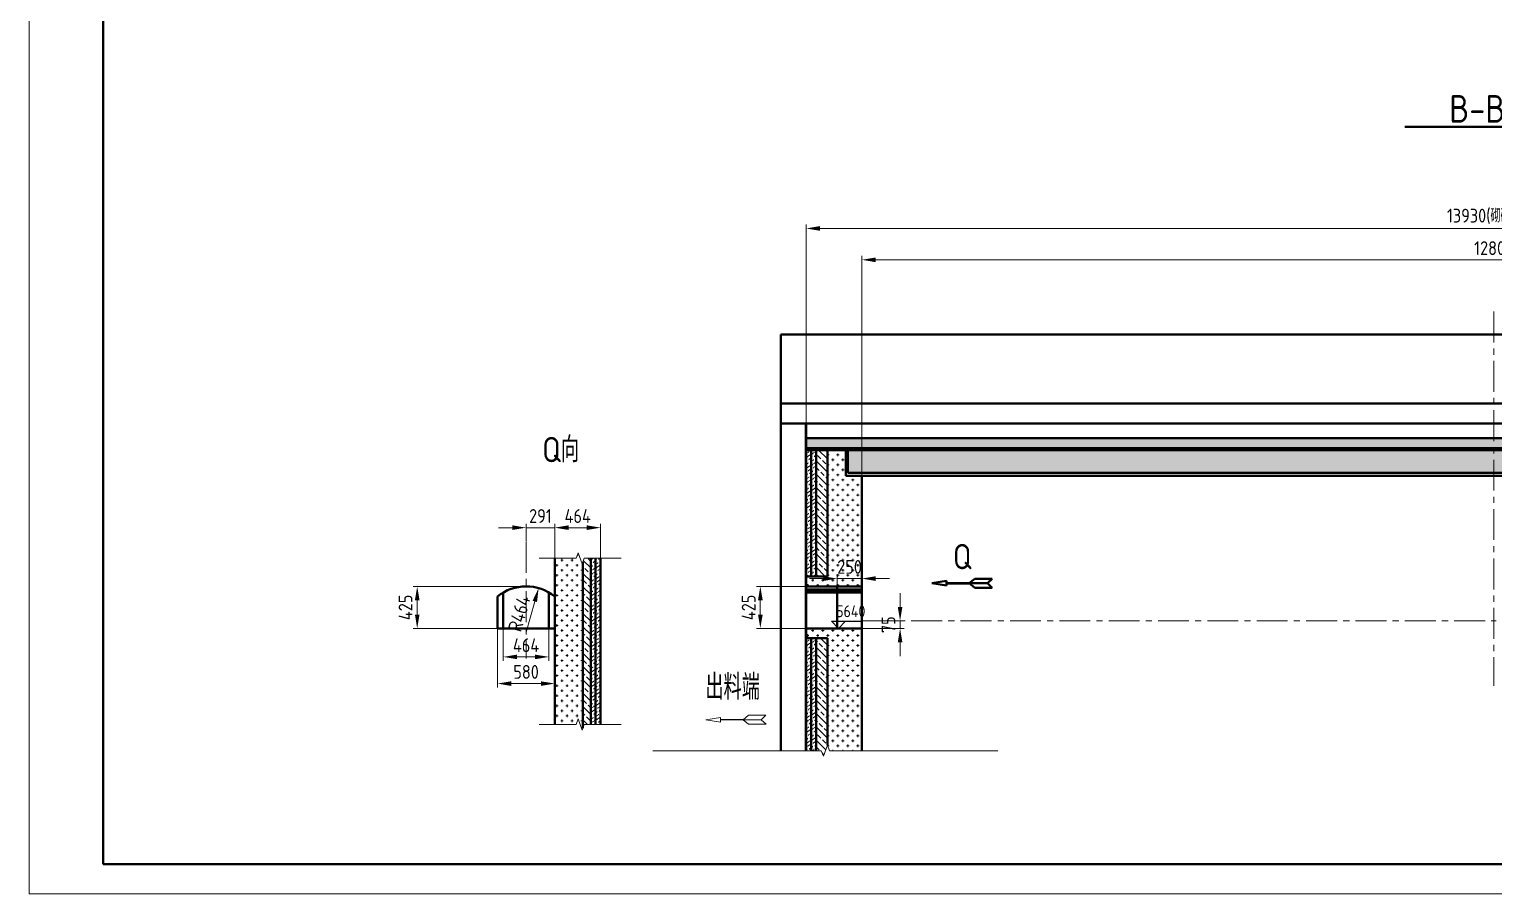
# Model space of a CAD drawing. Header units: millimetres. Extents: x 52110 to 400893, y -153728 to 31997.
# Drawn here: x 319177 to 334012, y -27099 to -18349 of the extents above; entities that cross this region are included whole.
import ezdxf
from ezdxf.enums import TextEntityAlignment as Align

# ---------------------------------------------------------------- set-up
doc = ezdxf.new("R2010")
doc.units = ezdxf.units.MM
doc.header["$LTSCALE"] = 500
doc.linetypes.add('CENTER', pattern=[2, 1.25, -0.25, 0.25, -0.25])
for name, color, linetype, lineweight in [('BIAOZHU', 3, 'Continuous', 25), ('SHI', 7, 'Continuous', 40), ('WEN', 3, 'Continuous', 20), ('XI', 2, 'Continuous', 20), ('ZHONG', 1, 'CENTER', 20)]:
    doc.layers.add(name, color=color, linetype=linetype, lineweight=lineweight)
doc.styles.add('GB', font='gbenor.shx', dxfattribs={"bigfont": 'gbcbig.shx'})
doc.dimstyles.new('ISO-25$0', dxfattribs={"dimscale": 40, "dimtxt": 3.5, "dimasz": 3.5, "dimexe": 1, "dimexo": 0.2, "dimgap": 1.2, "dimtad": 1, "dimtoh": 1, "dimdec": 1, "dimzin": 9, "dimdsep": 46, "dimtxsty": 'GB', "dimcen": 0, "dimclrd": 3, "dimclre": 3, "dimclrt": 256, "dimadec": 0, "dimazin": 2, "dimtfac": 1, "dimtdec": 1, "dimtix": 1, "dimtmove": 0, "dimatfit": 3, "dimldrblk": 'DOTSMALL', "dimfxl": 0, "dimlwd": -1, "dimlwe": 20, "dimarcsym": 0})
doc.dimstyles.new('ISO-25$4', dxfattribs={"dimscale": 15, "dimtxt": 3.5, "dimasz": 3.5, "dimexe": 1.8, "dimexo": 1.25, "dimgap": 1.3, "dimtad": 1, "dimtoh": 1, "dimdsep": 46, "dimtxsty": 'GB', "dimcen": 0, "dimclrd": 3, "dimclre": 3, "dimclrt": 256, "dimazin": 0, "dimtfac": 1, "dimtix": 1, "dimtmove": 0, "dimatfit": 2, "dimldrblk": 'DOTSMALL', "dimfxl": 0, "dimlwd": 20, "dimlwe": 20, "dimarcsym": 0})
pattern_1 = [(30, (0, 0), (-15.875, 27.4963066), [31.75, -31.75]), (75, (27.496, 15.875), (-15.8750069, 27.4963184), [7.9375, -29.0263, 7.9375, -44.9013])]

# ---------------------------------------------------------------- blocks, each defined once
blk = doc.blocks.new('*D521')
at = {"layer": 'Defpoints', "color": 0}
for p in [(340412, -20682), (327612, -22963), (340412, -22963)]:
    blk.add_point(p, dxfattribs=at)
at = {"layer": 'WEN', "color": 3, "linetype": 'ByBlock', "lineweight": 20}
for p, q in [((327612, -22955), (327612, -20642)), ((340412, -22955), (340412, -20642))]:
    blk.add_line(p, q, dxfattribs=at)
at = {"layer": 'WEN', "color": 3, "linetype": 'ByBlock'}
blk.add_line((327752, -20682), (340272, -20682), dxfattribs=at)
at = {"layer": 'WEN', "color": 3}
for points in [[(327752, -20659), (327752, -20706), (327612, -20682)], [(340272, -20659), (340272, -20706), (340412, -20682)]]:
    blk.add_solid(points, dxfattribs=at)
at = {"layer": 'WEN', "insert": (334012, -20564), "char_height": 140, "attachment_point": 5, "style": 'GB'}
blk.add_mtext('12800', dxfattribs=at)
blk = doc.blocks.new('_DotSmall')
at = {"color": 0, "linetype": 'ByBlock', "const_width": 0.5}
blk.add_lwpolyline([(-0.0625, 0, 1), (0.0625, 0, 1)], format="xyb", close=True, dxfattribs=at)
blk = doc.blocks.new('*D522')
at = {"layer": 'Defpoints', "color": 0}
for p in [(327047, -20365), (327047, -22608), (340977, -22608)]:
    blk.add_point(p, dxfattribs=at)
at = {"layer": 'WEN', "color": 3, "linetype": 'ByBlock', "lineweight": 20}
for p, q in [((327047, -22600), (327047, -20325)), ((340977, -22600), (340977, -20325))]:
    blk.add_line(p, q, dxfattribs=at)
at = {"layer": 'WEN', "color": 3, "linetype": 'ByBlock'}
blk.add_line((340837, -20365), (327187, -20365), dxfattribs=at)
at = {"layer": 'WEN', "color": 3}
for points in [[(327187, -20341), (327187, -20388), (327047, -20365)], [(340837, -20341), (340837, -20388), (340977, -20365)]]:
    blk.add_solid(points, dxfattribs=at)
at = {"layer": 'WEN', "insert": (334012, -20242), "char_height": 140, "attachment_point": 5, "style": 'GB'}
blk.add_mtext('13930(砌砖尺寸）', dxfattribs=at)
blk = doc.blocks.new('*D524')
at = {"layer": 'Defpoints', "color": 0}
for p in [(327055, -23988), (326583, -24413), (327055, -24413)]:
    blk.add_point(p, dxfattribs=at)
at = {"layer": 'WEN', "color": 3, "linetype": 'ByBlock', "lineweight": 20}
for p, q in [((327047, -23988), (326543, -23988)), ((327047, -24413), (326543, -24413))]:
    blk.add_line(p, q, dxfattribs=at)
at = {"layer": 'WEN', "color": 3, "linetype": 'ByBlock'}
blk.add_line((326583, -24128), (326583, -24273), dxfattribs=at)
at = {"layer": 'WEN', "color": 3}
for points in [[(326560, -24128), (326607, -24128), (326583, -23988)], [(326560, -24273), (326607, -24273), (326583, -24413)]]:
    blk.add_solid(points, dxfattribs=at)
at = {"layer": 'WEN', "insert": (326465, -24201), "char_height": 140, "attachment_point": 5, "rotation": 90, "style": 'GB'}
blk.add_mtext('425', dxfattribs=at)
blk = doc.blocks.new('*D525')
at = {"layer": 'Defpoints', "color": 0}
for p in [(327612, -24338), (327612, -24413), (327999, -24413)]:
    blk.add_point(p, dxfattribs=at)
at = {"layer": 'WEN', "color": 3, "linetype": 'ByBlock'}
for p, q in [((327999, -24198), (327999, -24058)), ((327999, -24338), (327999, -24413)), ((327999, -24553), (327999, -24693))]:
    blk.add_line(p, q, dxfattribs=at)
at = {"layer": 'WEN', "color": 3, "linetype": 'ByBlock', "lineweight": 20}
for p, q in [((327620, -24338), (328039, -24338)), ((327620, -24413), (328039, -24413))]:
    blk.add_line(p, q, dxfattribs=at)
at = {"layer": 'WEN', "color": 3}
for points in [[(327976, -24198), (328022, -24198), (327999, -24338)], [(327976, -24553), (328022, -24553), (327999, -24413)]]:
    blk.add_solid(points, dxfattribs=at)
at = {"layer": 'WEN', "insert": (327881, -24376), "char_height": 140, "attachment_point": 5, "rotation": 90, "style": 'GB'}
blk.add_mtext('75', dxfattribs=at)
blk = doc.blocks.new('正标高')
at = {"layer": 'BIAOZHU'}
for p, q in [((-2.4, 2.4), (8, 2.4)), ((-2.4, 2.4), (0, 0)), ((2.4, 2.4), (0, 0))]:
    blk.add_line(p, q, dxfattribs=at)
at = {"layer": 'BIAOZHU', "style": 'GB', "flags": 10}
blk.add_attdef('+', (-3.12, 3.76), '', height=4, dxfattribs=at)
at = {"layer": 'BIAOZHU', "style": 'GB'}
blk.add_attdef('1000', (-0.7624, 3.76), '', height=4, dxfattribs=at)
blk = doc.blocks.new('箭头细箭')
for p, q in [((-19.07, -1.43), (-17.58, 0.01)), ((-13.55, 1.45), (-19.05, 1.45)), ((-19.05, 1.45), (-17.58, 0.01)), ((-11.83, 0.01), (-17.58, 0.01)), ((-11.83, 0.01), (-13.57, -1.43)), ((-11.83, 0.01), (-13.55, 1.45)), ((-11.83, -0.04), (-11.83, 0.06)), ((-4.64, 0.06), (-11.83, 0.06)), ((-4.64, 0.76), (-4.64, 0.06)), ((0, 0), (-4.64, 0.76)), ((-4.64, -0.74), (0, 0)), ((-13.57, -1.43), (-19.07, -1.43)), ((-4.64, -0.04), (-11.83, -0.04)), ((-4.64, -0.04), (-4.64, -0.74))]:
    blk.add_line(p, q)
blk = doc.blocks.new('*D532')
at = {"layer": 'Defpoints', "color": 0}
for p in [(323978, -24232), (324442, -24232), (323978, -24702)]:
    blk.add_point(p, dxfattribs=at)
at = {"layer": 'WEN', "color": 3, "linetype": 'ByBlock', "lineweight": 20}
for p, q in [((323978, -24240), (323978, -24742)), ((324442, -24240), (324442, -24742))]:
    blk.add_line(p, q, dxfattribs=at)
at = {"layer": 'WEN', "color": 3, "linetype": 'ByBlock'}
blk.add_line((324302, -24702), (324118, -24702), dxfattribs=at)
at = {"layer": 'WEN', "color": 3}
for points in [[(324118, -24679), (324118, -24725), (323978, -24702)], [(324302, -24679), (324302, -24725), (324442, -24702)]]:
    blk.add_solid(points, dxfattribs=at)
at = {"layer": 'WEN', "insert": (324210, -24584), "char_height": 140, "attachment_point": 5, "style": 'GB'}
blk.add_mtext('464', dxfattribs=at)
blk = doc.blocks.new('*D533')
at = {"layer": 'Defpoints', "color": 0}
for p in [(324337, -24006), (324210, -24452)]:
    blk.add_point(p, dxfattribs=at)
at = {"layer": 'WEN', "color": 3, "linetype": 'ByBlock'}
blk.add_line((324210, -24452), (324299, -24140), dxfattribs=at)
at = {"layer": 'WEN', "color": 3}
blk.add_solid([(324276, -24134), (324321, -24147), (324337, -24006)], dxfattribs=at)
at = {"layer": 'WEN', "insert": (324141, -24264), "char_height": 140, "attachment_point": 5, "rotation": 74.1339, "style": 'GB'}
blk.add_mtext('R464', dxfattribs=at)
blk = doc.blocks.new('*D534')
at = {"layer": 'Defpoints', "color": 0}
for p in [(324501, -23394), (324501, -23704), (324965, -23704)]:
    blk.add_point(p, dxfattribs=at)
at = {"layer": 'WEN', "color": 3, "linetype": 'ByBlock', "lineweight": 20}
for p, q in [((324501, -23696), (324501, -23354)), ((324965, -23696), (324965, -23354))]:
    blk.add_line(p, q, dxfattribs=at)
at = {"layer": 'WEN', "color": 3, "linetype": 'ByBlock'}
blk.add_line((324825, -23394), (324641, -23394), dxfattribs=at)
at = {"layer": 'WEN', "color": 3}
for points in [[(324641, -23370), (324641, -23417), (324501, -23394)], [(324825, -23370), (324825, -23417), (324965, -23394)]]:
    blk.add_solid(points, dxfattribs=at)
at = {"layer": 'WEN', "insert": (324733, -23276), "char_height": 140, "attachment_point": 5, "style": 'GB'}
blk.add_mtext('464', dxfattribs=at)
blk = doc.blocks.new('*D535')
at = {"layer": 'Defpoints', "color": 0}
for p in [(323920, -24413), (324500, -24413), (323920, -24972)]:
    blk.add_point(p, dxfattribs=at)
at = {"layer": 'WEN', "color": 3, "linetype": 'ByBlock', "lineweight": 20}
for p, q in [((323920, -24421), (323920, -25012)), ((324500, -24421), (324500, -25012))]:
    blk.add_line(p, q, dxfattribs=at)
at = {"layer": 'WEN', "color": 3, "linetype": 'ByBlock'}
blk.add_line((324360, -24972), (324060, -24972), dxfattribs=at)
at = {"layer": 'WEN', "color": 3}
for points in [[(324060, -24949), (324060, -24996), (323920, -24972)], [(324360, -24949), (324360, -24996), (324500, -24972)]]:
    blk.add_solid(points, dxfattribs=at)
at = {"layer": 'WEN', "insert": (324210, -24854), "char_height": 140, "attachment_point": 5, "style": 'GB'}
blk.add_mtext('580', dxfattribs=at)
blk = doc.blocks.new('*D536')
at = {"layer": 'Defpoints', "color": 0}
for p in [(324501, -23394), (324210, -23537), (324501, -23537)]:
    blk.add_point(p, dxfattribs=at)
at = {"layer": 'WEN', "color": 3, "linetype": 'ByBlock'}
for p, q in [((324070, -23394), (323930, -23394)), ((324210, -23394), (324501, -23394)), ((324641, -23394), (324781, -23394))]:
    blk.add_line(p, q, dxfattribs=at)
at = {"layer": 'WEN', "color": 3, "linetype": 'ByBlock', "lineweight": 20}
for p, q in [((324210, -23529), (324210, -23354)), ((324501, -23529), (324501, -23354))]:
    blk.add_line(p, q, dxfattribs=at)
at = {"layer": 'WEN', "color": 3}
for points in [[(324070, -23370), (324070, -23417), (324210, -23394)], [(324641, -23370), (324641, -23417), (324501, -23394)]]:
    blk.add_solid(points, dxfattribs=at)
at = {"layer": 'WEN', "insert": (324355, -23276), "char_height": 140, "attachment_point": 5, "style": 'GB'}
blk.add_mtext('291', dxfattribs=at)
blk = doc.blocks.new('*D543')
at = {"layer": 'Defpoints', "color": 0}
for p in [(327362, -23909), (327362, -23988), (327612, -23988)]:
    blk.add_point(p, dxfattribs=at)
at = {"layer": 'WEN', "color": 3, "linetype": 'ByBlock', "lineweight": 20}
for p, q in [((327362, -23980), (327362, -23869)), ((327612, -23980), (327612, -23869))]:
    blk.add_line(p, q, dxfattribs=at)
at = {"layer": 'WEN', "color": 3, "linetype": 'ByBlock'}
for p, q in [((327222, -23909), (327082, -23909)), ((327612, -23909), (327362, -23909)), ((327752, -23909), (327892, -23909))]:
    blk.add_line(p, q, dxfattribs=at)
at = {"layer": 'WEN', "color": 3}
for points in [[(327222, -23886), (327222, -23933), (327362, -23909)], [(327752, -23886), (327752, -23933), (327612, -23909)]]:
    blk.add_solid(points, dxfattribs=at)
at = {"layer": 'WEN', "insert": (327487, -23791), "char_height": 140, "attachment_point": 5, "style": 'GB'}
blk.add_mtext('250', dxfattribs=at)
blk = doc.blocks.new('*D544')
at = {"layer": 'Defpoints', "color": 0}
for p in [(324210, -23988), (323107, -24413), (324049, -24413)]:
    blk.add_point(p, dxfattribs=at)
at = {"layer": 'WEN', "color": 3, "linetype": 'ByBlock', "lineweight": 20}
for p, q in [((324202, -23988), (323067, -23988)), ((324041, -24413), (323067, -24413))]:
    blk.add_line(p, q, dxfattribs=at)
at = {"layer": 'WEN', "color": 3, "linetype": 'ByBlock'}
blk.add_line((323107, -24128), (323107, -24273), dxfattribs=at)
at = {"layer": 'WEN', "color": 3}
for points in [[(323084, -24128), (323131, -24128), (323107, -23988)], [(323084, -24273), (323131, -24273), (323107, -24413)]]:
    blk.add_solid(points, dxfattribs=at)
at = {"layer": 'WEN', "insert": (322989, -24201), "char_height": 140, "attachment_point": 5, "rotation": 90, "style": 'GB'}
blk.add_mtext('425', dxfattribs=at)

msp = doc.modelspace()

# ---------------------------------------------------------------- hatches: boundary and pattern name
at = {"layer": 'WEN'}
h = msp.add_hatch(dxfattribs=at)
h.set_pattern_fill('ANSI33', color=256, scale=15, angle=90, style=0)
h.paths.add_polyline_path([(327262.4915, -15903.51576), (327147.4915, -15903.51576), (327147.4915, -16375.08698), (327262.4915, -16375.08698)])
h.paths.add_polyline_path([(327262.4915, -15070.08698), (327147.4915, -15070.08698), (327147.4915, -15525.89172), (327262.4915, -15525.89172)])
h.paths.add_polyline_path([(327262.4915, -17085.08698), (327147.4915, -17085.08698), (327147.4915, -18114.23991), (327262.4915, -18114.23991)])
h.paths.add_polyline_path([(327187.57526, -17323.84243), (327472.40775, -17323.84243), (327472.40775, -17138.77372), (327187.57526, -17138.77372)], flags=9)
h.paths.add_polyline_path([(329184.6573, -15265.13291), (329184.6573, -14985.04105), (329004.77887, -14985.04105), (329004.77887, -15265.13291)], flags=9)
h.paths.add_polyline_path([(330301.53389, -13805.15334), (330603.88834, -13805.15334), (330603.88834, -13647.34482), (330301.53389, -13647.34482)], flags=9)
h.paths.add_polyline_path([(330241.72545, -13774.43365), (330305.72545, -13774.43365), (330305.72545, -13710.43365), (330241.72545, -13710.43365)], flags=9)
h.paths.add_polyline_path([(332111.99214, -16709.958), (332393.20535, -16709.958), (332393.20535, -16568.74479), (332111.99214, -16568.74479)], flags=9)
h.paths.add_polyline_path([(332054.79968, -16682.28033), (332114.79968, -16682.28033), (332114.79968, -16622.28033), (332054.79968, -16622.28033)], flags=9)
h.paths.add_polyline_path([(333802.44557, -13125.56001), (334222.53743, -13125.56001), (334222.53743, -12944.65778), (333802.44557, -12944.65778)], flags=9)
h.paths.add_polyline_path([(333548.07632, -12813.8259), (334476.90668, -12813.8259), (334476.90668, -12603.31119), (333548.07632, -12603.31119)], flags=9)
h.paths.add_polyline_path([(326350.03086, -15611.0867), (326639.47241, -15611.0867), (326639.47241, -15463.14121), (326350.03086, -15463.14121)], flags=9)
h.paths.add_polyline_path([(326299.9447, -15582.28698), (326359.9447, -15582.28698), (326359.9447, -15522.28698), (326299.9447, -15522.28698)], flags=9)
h.paths.add_polyline_path([(326429.94519, -16639.96465), (326731.1584, -16639.96465), (326731.1584, -16498.75145), (326429.94519, -16498.75145)], flags=9)
h.paths.add_polyline_path([(326372.75273, -16612.28698), (326432.75273, -16612.28698), (326432.75273, -16552.28698), (326372.75273, -16552.28698)], flags=9)
h.paths.add_polyline_path([(327037.47224, -16594.81591), (327185.49305, -16594.81591), (327185.49305, -16503.56413), (327037.47224, -16503.56413)], flags=9)
h.paths.add_polyline_path([(327883.75098, -16866.66989), (327883.75098, -16593.50407), (327702.98162, -16593.50407), (327702.98162, -16866.66989)], flags=9)
h.paths.add_polyline_path([(326600.9926, -17163.46624), (326600.9926, -16906.70771), (326425.90073, -16906.70771), (326425.90073, -17163.46624)], flags=9)
h.paths.add_polyline_path([(328165.79742, -16928.46624), (328165.79742, -16531.70771), (327985.919, -16531.70771), (327985.919, -16928.46624)], flags=9)
h.paths.add_polyline_path([(326164.92699, -16910.96624), (326164.92699, -16549.20771), (325985.04856, -16549.20771), (325985.04856, -16910.96624)], flags=9)
h.paths.add_polyline_path([(333548.07632, -20351.78355), (334476.90668, -20351.78355), (334476.90668, -20141.26884), (333548.07632, -20141.26884)], flags=9)
h.paths.add_polyline_path([(323336.53687, -15897.91464), (323593.2954, -15897.91464), (323593.2954, -15718.03622), (323336.53687, -15718.03622)], flags=9)
h.paths.add_polyline_path([(323114.99989, -17381.88386), (323399.83238, -17381.88386), (323399.83238, -17196.81515), (323114.99989, -17196.81515)], flags=9)
h.paths.add_polyline_path([(329048.82368, -15998.14879), (329070.17683, -15754.08109), (328895.75125, -15738.82082), (328874.39809, -15982.88853)], flags=9)
h.paths.add_polyline_path([(328101.19848, -16150.90643), (328295.29102, -16178.18436), (328330.36264, -15928.63681), (328136.2701, -15901.35888)], flags=9)
h.paths.add_polyline_path([(326512.39567, -15891.72699), (326706.48821, -15919.00491), (326741.55983, -15669.45736), (326547.46729, -15642.17943)], flags=9)
h.paths.add_polyline_path([(326916.11403, -16538.49404), (326916.11403, -16246.67992), (326731.04532, -16246.67992), (326731.04532, -16538.49404)], flags=9)
h.paths.add_polyline_path([(324283.9138, -16893.42031), (324283.9138, -16566.75365), (324103.01157, -16566.75365), (324103.01157, -16893.42031)], flags=9)
h.paths.add_polyline_path([(327983.30936, -15264.83138), (328120.96684, -15503.26113), (328277.09576, -15413.12005), (328139.43828, -15174.6903)], flags=9)
h.paths.add_polyline_path([(327931.9118, -16154.45198), (328069.56928, -15916.02223), (327913.44036, -15825.88116), (327775.78288, -16064.31091)], flags=9)
h.paths.add_polyline_path([(322545.01322, -16919.16989), (322545.01322, -16541.00407), (322365.18073, -16541.00407), (322365.18073, -16919.16989)], flags=9)
h.paths.add_polyline_path([(322890.20236, -15679.60413), (323124.42608, -15679.60413), (323124.42608, -15469.95707), (322890.20236, -15469.95707)], flags=9)
h.paths.add_polyline_path([(324341.82268, -22807.93309), (324782.76385, -22807.93309), (324782.76385, -22430.99191), (324341.82268, -22430.99191)], flags=9)
h.paths.add_polyline_path([(328517.27181, -23852.15571), (328741.27181, -23852.15571), (328741.27181, -23564.15571), (328517.27181, -23564.15571)], flags=9)
h.paths.add_polyline_path([(343832.47439, -15254.39188), (344252.08223, -15254.39188), (344252.08223, -14877.4507), (343832.47439, -14877.4507)], flags=9)
h.paths.add_polyline_path([(338613.29946, -16385.30824), (338815.96613, -16385.30824), (338815.96613, -16097.30824), (338613.29946, -16097.30824)], flags=9)
h.paths.add_polyline_path([(322901.19078, -15436.91611), (323219.19078, -15436.91611), (323219.19078, -15274.91611), (322901.19078, -15274.91611)], flags=9)
h.paths.add_polyline_path([(346946.53232, -26725.90639), (348348.45069, -26725.90639), (348348.45069, -26512.36834), (346946.53232, -26512.36834)], flags=9)
h.paths.add_polyline_path([(347855.84389, -26060.60864), (348459.13911, -26060.60864), (348459.13911, -25893.27307), (347855.84389, -25893.27307)], flags=9)
h.paths.add_polyline_path([(326005.80331, -25211.88112), (326634.0386, -25211.88112), (326634.0386, -24834.93995), (326005.80331, -24834.93995)], flags=9)
h.paths.add_polyline_path([(341735.78376, -23928.63141), (342525.93082, -23928.63141), (342525.93082, -23711.83729), (341735.78376, -23711.83729)], flags=9)
h.paths.add_polyline_path([(333532.90151, -19347.2982), (334562.65641, -19347.2982), (334562.65641, -18930.38643), (333532.90151, -18930.38643)], flags=9)
h.paths.add_polyline_path([(341606.0499, -23761.28839), (342481.16754, -23761.28839), (342481.16754, -23546.87662), (341606.0499, -23546.87662)], flags=9)
h.paths.add_polyline_path([(347937.4961, -25896.32964), (348377.48691, -25896.32964), (348377.48691, -25697.55206), (347937.4961, -25697.55206)], flags=9)
h.paths.add_polyline_path([(347172.86834, -25907.40942), (347612.11467, -25907.40942), (347612.11467, -25710.86531), (347172.86834, -25710.86531)], flags=9)
h.paths.add_polyline_path([(346420.63489, -25915.53839), (346864.34812, -25915.53839), (346864.34812, -25714.52736), (346420.63489, -25714.52736)], flags=9)
h.paths.add_polyline_path([(345790.04206, -26628.52615), (346084.94095, -26628.52615), (346084.94095, -26429.74858), (345790.04206, -26429.74858)], flags=9)
h.paths.add_polyline_path([(345841.18408, -26788.56979), (346033.79893, -26788.56979), (346033.79893, -26629.70494), (345841.18408, -26629.70494)], flags=9)
h.paths.add_polyline_path([(346309.4034, -26756.12266), (346705.57987, -26756.12266), (346705.57987, -26482.15207), (346309.4034, -26482.15207)], flags=9)
h.paths.add_polyline_path([(346379.27459, -26415.14839), (347562.86867, -26415.14839), (347562.86867, -26102.46457), (346379.27459, -26102.46457)], flags=9)
h.paths.add_polyline_path([(347224.61007, -26086.2927), (347560.37294, -26086.2927), (347560.37294, -25891.98203), (347224.61007, -25891.98203)], flags=9)
h.paths.add_polyline_path([(346472.37661, -26092.1882), (346812.60639, -26092.1882), (346812.60639, -25897.87754), (346472.37661, -25897.87754)], flags=9)
h.paths.add_polyline_path([(344974.73564, -26282.6766), (346101.14189, -26282.6766), (346101.14189, -26079.43211), (344974.73564, -26079.43211)], flags=9)
h.paths.add_polyline_path([(345127.0641, -26626.2927), (345427.91888, -26626.2927), (345427.91888, -26431.98203), (345127.0641, -26431.98203)], flags=9)
h.paths.add_polyline_path([(345139.61255, -26785.1413), (345415.37043, -26785.1413), (345415.37043, -26633.13343), (345139.61255, -26633.13343)], flags=9)
h.paths.add_polyline_path([(343263.52092, -26269.64288), (343631.46209, -26269.64288), (343631.46209, -26068.63185), (343263.52092, -26068.63185)], flags=9)
h.paths.add_polyline_path([(343261.28746, -26629.64288), (343633.69555, -26629.64288), (343633.69555, -26428.63185), (343261.28746, -26428.63185)], flags=9)
h.paths.add_polyline_path([(343264.2654, -26451.87634), (343630.71761, -26451.87634), (343630.71761, -26246.39839), (343264.2654, -26246.39839)], flags=9)
h.paths.add_polyline_path([(343264.2654, -26805.17597), (343630.71761, -26805.17597), (343630.71761, -26613.09876), (343264.2654, -26613.09876)], flags=9)
h.paths.add_polyline_path([(343827.34445, -26080.90207), (346003.2268, -26080.90207), (346003.2268, -25715.60795), (343827.34445, -25715.60795)], flags=9)
h.paths.add_polyline_path([(342299.6359, -16644.42106), (342956.10649, -16644.42106), (342956.10649, -16267.47989), (342299.6359, -16267.47989)], flags=9)
h.paths.add_polyline_path([(325499.05218, -16505.67376), (326289.19924, -16505.67376), (326289.19924, -16288.87964), (325499.05218, -16288.87964)], flags=9)
h.paths.add_polyline_path([(325097.37159, -17211.35227), (325887.51865, -17211.35227), (325887.51865, -16994.55816), (325097.37159, -16994.55816)], flags=9)
h.paths.add_polyline_path([(333532.90151, -11809.34055), (334562.65641, -11809.34055), (334562.65641, -11392.42878), (333532.90151, -11392.42878)], flags=9)
h.paths.add_polyline_path([(325159.88377, -17015.31603), (325946.85436, -17015.31603), (325946.85436, -16798.52191), (325159.88377, -16798.52191)], flags=9)
h.paths.add_polyline_path([(325543.4184, -16340.31603), (326435.21252, -16340.31603), (326435.21252, -16123.52191), (325543.4184, -16123.52191)], flags=9)
h = msp.add_hatch(dxfattribs=at)
h.set_pattern_fill('HEX', color=256, scale=10, style=0)
h.set_pattern_definition([(0, (0, 0), (0, 54.9926), [31.75, -63.5]), (120, (0, 0), (-47.624989, -27.4963), [31.75, -63.5]), (60, (31.75, 0), (-47.624989, 27.4963), [31.75, -63.5])])
edge = h.paths.add_edge_path()
edge.add_line((340977.4915, -22588.04463), (334012.4915, -22588.04463))
edge.add_line((340977.4915, -22488.04463), (334012.4915, -22488.04463))
edge.add_line((327047.4915, -22488.04463), (334012.4915, -22488.04463))
edge.add_line((327047.4915, -22588.04463), (334012.4915, -22588.04463))
h = msp.add_hatch(dxfattribs=at)
h.set_pattern_fill('FLEX', color=256, scale=5, angle=30, style=0)
h.set_pattern_definition(pattern_1)
edge = h.paths.add_edge_path()
edge.add_line((327047.4915, -22608.04463), (334012.4915, -22608.04463))
edge.add_line((327047.4915, -22588.04463), (334012.4915, -22588.04463))
edge.add_line((340977.4915, -22608.04463), (334012.4915, -22608.04463))
edge.add_line((340977.4915, -22588.04463), (334012.4915, -22588.04463))
h = msp.add_hatch(dxfattribs=at)
h.set_pattern_fill('CROSS', color=256, scale=8, style=0)
h.paths.add_polyline_path([(327612.4915, -22868.04463), (327450.4915, -22868.04463), (327450.4915, -22608.04463), (327262.4915, -22608.04463), (327262.4915, -23888.04463), (327047.4915, -23888.04463), (327047.4915, -23988.04463), (327612.4915, -23988.04463)])
h.paths.add_polyline_path([(327612.4915, -24413.04463), (327047.4915, -24413.04463), (327047.4915, -24513.04463), (327262.4915, -24513.04463), (327262.4915, -25595.816), (327283.01271, -25652.19756), (327612.4915, -25652.19756)])
h = msp.add_hatch(dxfattribs=at)
h.set_pattern_fill('FLEX', color=256, scale=5, angle=30, style=0)
h.set_pattern_definition(pattern_1)
h.paths.add_polyline_path([(327097.4915, -22608.04463), (327047.4915, -22608.04463), (327047.4915, -23888.04463), (327097.4915, -23888.04463)])
h.paths.add_polyline_path([(327147.4915, -22608.04463), (327097.4915, -22608.04463), (327097.4915, -23888.04463), (327147.4915, -23888.04463)])
h = msp.add_hatch(dxfattribs=at)
h.set_pattern_fill('ANSI33', color=256, scale=15, angle=90, style=0)
h.paths.add_polyline_path([(327262.4915, -24513.04463), (327147.4915, -24513.04463), (327147.4915, -25652.19756), (327200.92788, -25652.19756), (327221.44908, -25708.57911), (327262.4915, -25595.816)])
h.paths.add_polyline_path([(327262.4915, -22608.04463), (327147.4915, -22608.04463), (327147.4915, -23888.04463), (327262.4915, -23888.04463)])
h = msp.add_hatch(dxfattribs=at)
h.set_pattern_fill('CROSS', color=256, scale=8, style=0)
h.paths.add_polyline_path([(334012.4915, -22608.04463), (327470.4915, -22608.04463), (327470.4915, -22838.04463), (334012.4915, -22838.04463)])
h.paths.add_polyline_path([(340554.4915, -22608.04463), (334012.4915, -22608.04463), (334012.4915, -22838.04463), (340554.4915, -22838.04463)])
h.paths.add_polyline_path([(339532.32669, -23066.62376), (339669.98417, -22828.19401), (339513.85525, -22738.05294), (339376.19777, -22976.48269)], flags=9)
h = msp.add_hatch(dxfattribs=at)
h.set_pattern_fill('CROSS', color=256, scale=8, style=0)
h.paths.add_polyline_path([(324785.98525, -23742.44303), (324779.48552, -23760.30091), (324738.4431, -23647.5378), (324717.92189, -23703.91935), (324500.98525, -23703.91935), (324500.98525, -25385.93002), (324717.92189, -25385.93002), (324738.4431, -25329.54847), (324779.48552, -25442.31158), (324785.98525, -25424.4537)])
h = msp.add_hatch(dxfattribs=at)
h.set_pattern_fill('ANSI33', color=256, scale=15, angle=90, style=0)
h.paths.add_polyline_path([(324864.98525, -23703.91935), (324800.00672, -23703.91935), (324785.98525, -23742.44303), (324785.98525, -25424.4537), (324800.00672, -25385.93002), (324864.98525, -25385.93002)])
h = msp.add_hatch(dxfattribs=at)
h.set_pattern_fill('FLEX', color=256, scale=5, angle=30, style=0)
h.set_pattern_definition(pattern_1)
h.paths.add_polyline_path([(324964.98525, -23703.91935), (324914.98525, -23703.91935), (324914.98525, -25385.93002), (324964.98525, -25385.93002)])
h.paths.add_polyline_path([(324914.98525, -23703.91935), (324864.98525, -23703.91935), (324864.98525, -25385.93002), (324914.98525, -25385.93002)])
h = msp.add_hatch(dxfattribs=at)
h.set_pattern_fill('FLEX', color=256, scale=5, angle=30, style=0)
h.set_pattern_definition(pattern_1)
h.paths.add_polyline_path([(327097.4915, -24513.04463), (327047.4915, -24513.04463), (327047.4915, -25652.19756), (327097.4915, -25652.19756)])
h.paths.add_polyline_path([(327147.4915, -24513.04463), (327097.4915, -24513.04463), (327097.4915, -25652.19756), (327147.4915, -25652.19756)])

# ---------------------------------------------------------------- linework, layer by layer
at = {"layer": 'SHI'}
for p, q in [((333113.69715, -19335.50898), (334989.29112, -19335.50898)), ((326792.4915, -21438.04463), (334012.4915, -21438.04463)), ((326792.4915, -22338.04463), (326792.4915, -21438.04463)), ((341232.4915, -21438.04463), (334012.4915, -21438.04463)), ((326792.4915, -22138.04463), (334012.4915, -22138.04463)), ((341232.4915, -22138.04463), (334012.4915, -22138.04463)), ((326792.4915, -22338.04463), (334012.4915, -22338.04463)), ((326792.4915, -22338.04463), (326792.4915, -23073.03798)), ((327042.4915, -22338.04463), (327042.4915, -25652.19756)), ((327047.4915, -22338.04463), (327047.4915, -25652.19756)), ((341232.4915, -22338.04463), (334012.4915, -22338.04463)), ((327047.4915, -22488.04463), (334012.4915, -22488.04463)), ((340977.4915, -22488.04463), (334012.4915, -22488.04463)), ((327047.4915, -22588.04463), (334012.4915, -22588.04463)), ((327047.4915, -22608.04463), (334012.4915, -22608.04463)), ((327097.4915, -22608.04463), (327097.4915, -23888.04463)), ((327147.4915, -22608.04463), (327147.4915, -23888.04463)), ((327262.4915, -22608.04463), (327262.4915, -23888.04463)), ((327450.4915, -22868.04463), (327450.4915, -22608.04463)), ((327470.4915, -22838.04463), (327470.4915, -22608.04463)), ((340977.4915, -22588.04463), (334012.4915, -22588.04463)), ((340977.4915, -22608.04463), (334012.4915, -22608.04463)), ((327470.4915, -22838.04463), (334012.4915, -22838.04463)), ((340554.4915, -22838.04463), (334012.4915, -22838.04463)), ((327450.4915, -22868.04463), (334012.4915, -22868.04463)), ((327612.4915, -22868.04463), (327612.4915, -25652.19756)), ((340574.4915, -22868.04463), (334012.4915, -22868.04463)), ((326792.4915, -23073.03798), (326792.4915, -25652.19756)), ((324500.98525, -23703.91935), (324500.98525, -25387.68227)), ((324864.98525, -23703.91935), (324864.98525, -25387.68227)), ((324914.98525, -23703.91935), (324914.98525, -25387.68227)), ((324914.98525, -23703.91935), (324914.98525, -25387.68227)), ((324964.98525, -23703.91935), (324964.98525, -25387.68227)), ((324785.98525, -23742.44303), (324785.98525, -25424.4537)), ((327047.4915, -23888.04463), (327262.4915, -23888.04463)), ((327047.4915, -23988.04463), (327612.4915, -23988.04463)), ((327047.4915, -24021.38135), (327612.4915, -24021.38135)), ((327047.4915, -24030.62197), (327612.4915, -24030.62197)), ((327362.4915, -23988.04463), (327362.4915, -24413.04463)), ((323919.94617, -24090.06647), (323919.94617, -24413.04463)), ((323977.94617, -24050.37594), (323977.94617, -24413.04463)), ((324441.94617, -24050.04197), (324441.94617, -24413.04463)), ((324499.94617, -24089.60335), (324499.94617, -24413.04463)), ((327047.4915, -24039.86258), (327612.4915, -24039.86258)), ((327047.4915, -24050.04197), (327612.4915, -24050.04197)), ((324499.94617, -24413.04463), (323919.94617, -24413.04463)), ((323919.98992, -24413.04463), (324499.94617, -24413.04463)), ((327047.4915, -24413.04463), (327612.4915, -24413.04463)), ((327047.4915, -24513.04463), (327262.4915, -24513.04463)), ((327097.4915, -24513.04463), (327097.4915, -25652.19756)), ((327147.4915, -24513.04463), (327147.4915, -25652.19756)), ((327262.4915, -24513.04463), (327262.4915, -25595.816))]:
    msp.add_line(p, q, dxfattribs=at)
msp.add_lwpolyline([(319927.4915, -26799.13736), (348547.4915, -26799.13736), (348547.4915, -9579.13736), (319927.4915, -9579.13736)], close=True, dxfattribs=at)
msp.add_arc((324210.23539, -24452.0446), 464, 51.363547838, 128.727951993, dxfattribs=at)
at = {"layer": 'WEN'}
for points in [[(324343.16495, -23703.91935), (324717.92189, -23703.91935), (324738.4431, -23647.5378), (324779.48552, -23760.30091), (324800.00672, -23703.91935), (325174.76366, -23703.91935)], [(324343.16495, -25385.93002), (324717.92189, -25385.93002), (324738.4431, -25329.54847), (324779.48552, -25442.31158), (324800.00672, -25385.93002), (325174.76366, -25385.93002)], [(328988.36336, -25652.19756), (327283.01271, -25652.19756), (327262.4915, -25595.816), (327221.44908, -25708.57911), (327200.92788, -25652.19756), (325495.57723, -25652.19756)]]:
    msp.add_lwpolyline(points, dxfattribs=at)
at = {"layer": 'XI'}
msp.add_lwpolyline([(319177.4915, -27099.13736), (348847.4915, -27099.13736), (348847.4915, -9279.13736), (319177.4915, -9279.13736)], close=True, dxfattribs=at)
at = {"layer": 'ZHONG', "color": 1, "ltscale": 0.5}
for p, q in [((334012.4915, -21205.86356), (334012.4915, -24995.17)), ((324209.94617, -23537.40313), (324209.94617, -24719.34229)), ((327612.4915, -24338.04463), (334012.4915, -24338.04463)), ((340412.4915, -24338.04463), (334012.4915, -24338.04463))]:
    msp.add_line(p, q, dxfattribs=at)

# ---------------------------------------------------------------- block references
at = {"layer": 'SHI', "xscale": -32, "yscale": 32, "zscale": 32}
msp.add_blockref('箭头细箭', (328321.64007, -23956.93175), dxfattribs=at)
at = {"layer": 'SHI'}
ref = msp.add_blockref('正标高', (327374.67818, -24413.04463), dxfattribs=dict(at, xscale=30, yscale=30, zscale=30))
ref.add_attrib('1000', '5640', (327351.80618, -24300.24463), dxfattribs={"layer": 'BIAOZHU', "height": 120, "style": 'GB'})
at = {"layer": 'WEN', "xscale": -32, "yscale": 32, "zscale": 32}
msp.add_blockref('箭头细箭', (326030.5343, -25338.70596), dxfattribs=at)

# ---------------------------------------------------------------- texts
at = {"layer": 'SHI', "style": 'GB'}
for s, p in [('Q向', (324372.64621, -22730.99191)), ('Q', (328533.27181, -23814.82238)), ('出料端', (326026.2739, -25134.93995))]:
    msp.add_text(s, height=256, dxfattribs=at).set_placement(p)
at = {"layer": 'WEN', "style": 'GB'}
msp.add_text('B-B局部', height=280, dxfattribs=at).set_placement((334047.77896, -19138.84232), align=Align.MIDDLE)

# ---------------------------------------------------------------- dimensions: what is measured, and where the dimension line sits
at = {"layer": 'WEN'}
dim = msp.add_linear_dim(base=(327047.4915, -20364.78355), p1=(340977.4915, -22608.04463), p2=(327047.4915, -22608.04463), angle=180, text='<>(砌砖尺寸）', dimstyle='ISO-25$0', override={"dimatfit": 0, "dimfxl": 1.8}, dxfattribs=at)
dim.commit()
dim.dimension.update_dxf_attribs({"geometry": '*D522', "text_midpoint": (334012.4915, -20242.17939)})
for base, p1, p2, angle, override, picture, middle in [((340412.4915, -20682.30506), (327612.4915, -22963.28229), (340412.4915, -22963.28229), 180, {"dimatfit": 0, "dimfxl": 1.8}, '*D521', (334012.4915, -20564.30506)), ((323107.31423, -24413.04463), (324210.23539, -23988.0446), (324048.60085, -24413.04463), 90, {"dimatfit": 0, "dimfxl": 1.25}, '*D544', (322989.31423, -24200.54462)), ((326583.49952, -24413.04463), (327055.4915, -23988.04463), (327055.4915, -24413.04463), 90, {"dimatfit": 0, "dimfxl": 1.8}, '*D524', (326465.49952, -24200.54463)), ((327998.92243, -24413.04463), (327612.4915, -24338.04463), (327612.4915, -24413.04463), 90, {"dimatfit": 0, "dimfxl": 1.8}, '*D525', (327880.92243, -24375.54463))]:
    dim = msp.add_linear_dim(base=base, p1=p1, p2=p2, angle=angle, dimstyle='ISO-25$0', override=override, dxfattribs=at)
    dim.commit()
    dim.dimension.update_dxf_attribs({"geometry": picture, "text_midpoint": middle})
for base, p1, p2, picture, middle in [((324500.98525, -23393.71983), (324209.94617, -23537.40313), (324500.98525, -23537.40313), '*D536', (324355.46571, -23275.71983)), ((324500.98525, -23393.71983), (324964.98525, -23703.91935), (324500.98525, -23703.91935), '*D534', (324732.98525, -23275.71983)), ((327362.4915, -23909.48862), (327612.4915, -23988.04463), (327362.4915, -23988.04463), '*D543', (327487.4915, -23791.48862)), ((323977.84617, -24702.08658), (324441.84617, -24231.5433), (323977.84617, -24231.71028), '*D532', (324209.84617, -24584.08658)), ((323919.94617, -24972.33455), (324499.94617, -24413.04463), (323919.94617, -24413.04463), '*D535', (324209.94617, -24854.33455))]:
    dim = msp.add_linear_dim(base=base, p1=p1, p2=p2, dimstyle='ISO-25$0', override={"dimatfit": 0, "dimfxl": 1.25}, dxfattribs=at)
    dim.commit()
    dim.dimension.update_dxf_attribs({"geometry": picture, "text_midpoint": middle})
dim = msp.add_radius_dim(center=(324210.23539, -24452.0446), mpoint=(324337.08851, -24005.72153), dimstyle='ISO-25$4', override={"dimscale": 40, "dimexe": 1, "dimexo": 0.2, "dimgap": 1.2, "dimdec": 1, "dimzin": 9, "dimadec": 0, "dimazin": 2, "dimtdec": 1, "dimatfit": 0, "dimfxl": 1.25, "dimlwd": 65535}, dxfattribs=at)
dim.commit()
dim.dimension.update_dxf_attribs({"geometry": '*D533', "text_midpoint": (324141.02005, -24263.95623)})

doc.saveas('drawing.dxf')
